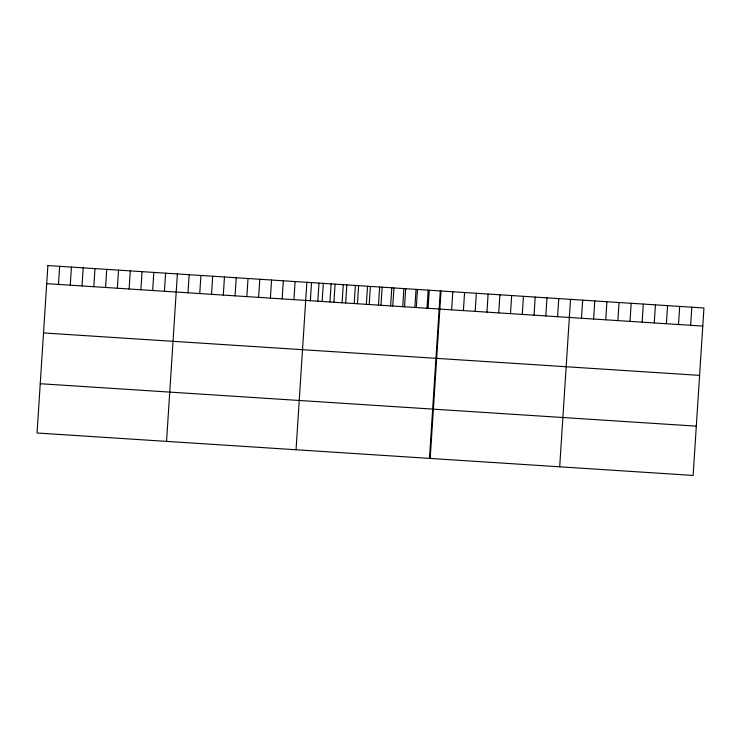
<?xml version="1.0" encoding="UTF-8"?>
<svg xmlns="http://www.w3.org/2000/svg" width="741" height="741" viewBox="0 0 741 741"><rect width="100%" height="100%" fill="white"/><g stroke="black" fill="none" stroke-linecap="round" stroke-linejoin="round"><path stroke-width="1.11" d="M58.483 284.424L59.651 266.325M70.256 285.183L71.423 267.093M82.029 285.943L83.196 267.853M93.801 286.702L94.968 268.613M105.574 287.471L106.741 269.372M117.347 288.23L118.514 270.132M129.119 288.99L130.286 270.9M140.892 289.75L142.059 271.66M152.665 290.509L153.832 272.419M164.437 291.278L165.604 273.179M166.549 441.377L177.377 273.938M187.982 292.797L189.15 274.707M199.755 293.556L200.922 275.467M211.528 294.316L212.695 276.226M223.3 295.085L224.467 276.986M235.073 295.844L236.24 277.745M246.846 296.604L248.013 278.505M258.618 297.363L259.785 279.274M270.391 298.123L271.558 280.033M282.164 298.882L283.331 280.793M293.936 299.651L295.103 281.552M296.048 449.759L306.876 282.312M310.359 300.707L311.526 282.617M317.833 301.198L319.01 283.099M322.131 301.467L323.298 283.377M329.967 301.976L331.134 283.886M333.904 302.235L335.071 284.136M342.101 302.763L343.268 284.674M345.676 302.995L346.844 284.896M354.226 303.551L355.393 285.452M357.449 303.754L358.616 285.665M366.36 304.329L367.527 286.239M369.222 304.514L370.389 286.424M378.484 305.116L379.651 287.026M380.994 305.273L382.161 287.184M390.618 305.903L391.785 287.804M392.767 306.042L393.934 287.943M402.743 306.681L403.91 288.592M404.54 306.802L405.707 288.703M414.877 307.469L416.044 289.379M416.312 307.561L417.479 289.472M427.001 308.256L428.178 290.157M428.085 308.321L429.252 290.231M429.474 458.383L440.302 290.944M430.197 458.429L441.025 290.991M451.63 309.849L452.797 291.75M463.403 310.609L464.57 292.51M475.176 311.368L476.343 293.279M486.948 312.128L488.115 294.038M498.721 312.887L499.888 294.798M510.493 313.656L511.661 295.557M522.266 314.416L523.433 296.317M534.039 315.175L535.206 297.085M545.811 315.935L546.978 297.845M557.584 316.694L558.751 298.604M559.696 466.802L570.524 299.364M581.481 318.241L582.658 300.151M593.615 319.028L594.782 300.939M605.74 319.816L606.916 301.717M617.874 320.594L619.041 302.504M630.007 321.381L631.175 303.291M642.132 322.168L643.299 304.069M654.266 322.946L655.433 304.857M666.391 323.734L667.558 305.644M678.524 324.521L679.692 306.422M690.649 325.299L691.816 307.209M46.711 283.664L702.783 326.086M43.524 332.941L435.949 358.32M436.671 358.366L699.597 375.372M40.236 383.727L432.661 409.097M433.383 409.143L696.308 426.149M47.878 265.565L37.05 433.003L693.122 475.435L703.95 307.997L47.878 265.565"/></g></svg>
